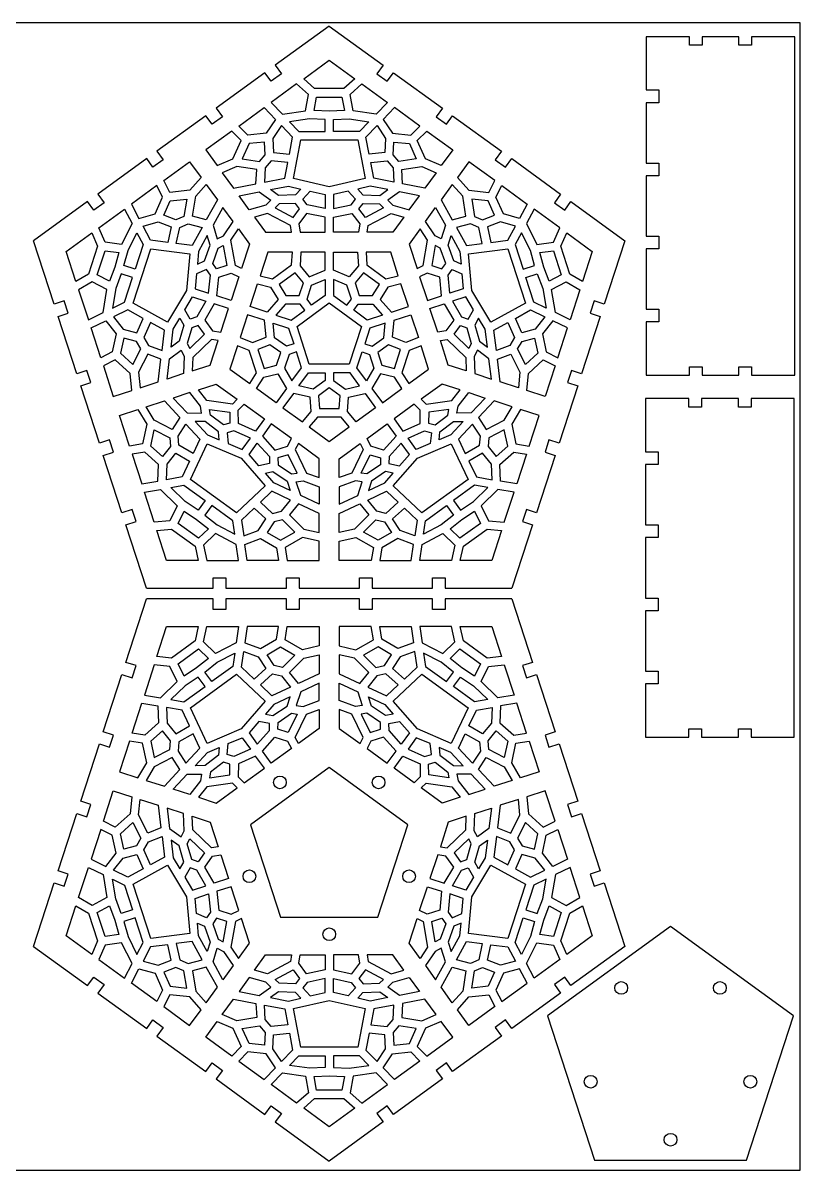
# Model space of a CAD drawing. Header units: millimetres. Extents: x 37 to 507, y 29 to 299.
# Drawn here: x 324.1 to 507, y 29.3 to 299.3 of the extents above; entities that cross this region are included whole.
import ezdxf

# ---------------------------------------------------------------- set-up
doc = ezdxf.new("R2010")
doc.units = ezdxf.units.MM

msp = doc.modelspace()

# ---------------------------------------------------------------- linework, layer by layer
for points in [[(507.02, 299.28), (37.02, 299.28), (37.02, 29.28), (507.02, 29.28)], [(505.81, 256.2), (505.81, 296.03), (495.63, 296.03), (495.63, 294.06), (492.64, 294.06), (492.64, 296.03), (483.97, 296.03), (483.97, 294.06), (480.98, 294.06), (480.98, 296.03), (470.81, 296.03), (470.81, 283.5), (473.81, 283.5), (473.81, 280.51), (470.81, 280.51), (470.81, 266.3), (473.81, 266.3), (473.81, 263.31), (470.81, 263.31), (470.81, 256.2), (470.81, 249.1), (473.81, 249.1), (473.81, 246.11), (470.81, 246.11), (470.81, 231.9), (473.81, 231.9), (473.81, 228.91), (470.81, 228.91), (470.81, 216.38), (480.98, 216.38), (480.98, 218.35), (483.97, 218.35), (483.97, 216.38), (492.64, 216.38), (492.64, 218.35), (495.63, 218.35), (495.63, 216.38), (505.81, 216.38)], [(392.78, 283.83), (390.21, 286.12), (396.23, 290.49), (402.24, 286.12), (399.67, 283.83)], [(385.2, 277.77), (390.63, 278.58), (391.32, 282.46), (388.55, 284.91), (382.52, 280.53)], [(407.25, 277.77), (401.82, 278.58), (401.13, 282.46), (403.9, 284.91), (409.93, 280.53)], [(392.68, 278.65), (393.24, 281.83), (399.21, 281.83), (399.78, 278.65), (396.23, 278.49)], [(381.37, 273.3), (377.07, 272.86), (374.92, 275.01), (380.89, 279.34), (383.56, 276.59)], [(411.08, 273.3), (415.39, 272.86), (417.53, 275.01), (411.57, 279.34), (408.89, 276.59)], [(395.23, 276.53), (391.55, 276.69), (386.91, 276), (389.1, 273.75), (395.23, 273.75)], [(397.23, 276.53), (400.91, 276.69), (405.54, 276), (403.35, 273.75), (397.23, 273.75)], [(375.5, 271.6), (373.28, 273.82), (367.17, 269.38), (369.86, 265.69), (373.56, 267.29)], [(387.6, 272.42), (384.99, 275.12), (382.96, 272.08), (383.13, 268.79), (386.84, 268.4)], [(404.85, 272.42), (407.47, 275.12), (409.49, 272.08), (409.32, 268.79), (405.62, 268.4)], [(416.95, 271.6), (419.17, 273.82), (425.28, 269.38), (422.6, 265.69), (418.9, 267.29)], [(377.37, 270.88), (375.76, 267.31), (379.81, 266.68), (381.16, 268.23), (381, 271.25)], [(389.51, 271.75), (402.95, 271.75), (404.68, 262.64), (396.23, 260.71), (387.78, 262.64)], [(415.08, 270.88), (416.69, 267.31), (412.64, 266.68), (411.29, 268.23), (411.45, 271.25)], [(358.69, 259.38), (357.26, 262.18), (363.37, 266.62), (366.05, 262.92), (363.39, 259.9)], [(379.16, 264.76), (374.44, 265.49), (371.06, 264.03), (373.7, 260.4), (378.98, 261.42)], [(381.18, 265.21), (381, 261.81), (385.76, 262.73), (386.46, 266.43), (382.59, 266.84)], [(411.27, 265.21), (411.45, 261.81), (406.69, 262.73), (405.99, 266.43), (409.86, 266.84)], [(413.3, 264.76), (418.01, 265.49), (421.39, 264.03), (418.76, 260.4), (413.47, 261.42)], [(433.77, 259.38), (435.19, 262.18), (429.08, 266.62), (426.4, 262.92), (429.07, 259.9)], [(355.25, 254.32), (357, 258.28), (355.62, 260.99), (349.66, 256.65), (351.45, 253.26)], [(364.06, 253.79), (364.82, 258.5), (367.26, 261.27), (369.89, 257.64), (367.29, 252.93)], [(382.46, 257.57), (381.29, 256.42), (377.4, 255.3), (374.99, 258.62), (379.71, 259.52)], [(389.53, 260.18), (388.3, 258.82), (384.32, 258.7), (382.42, 260.05), (386.6, 260.85)], [(391.05, 256.48), (390.05, 257.78), (391.77, 259.67), (395.23, 258.88), (395.23, 255.58)], [(401.4, 256.48), (402.4, 257.78), (400.68, 259.67), (397.23, 258.88), (397.23, 255.58)], [(402.92, 260.18), (404.16, 258.82), (408.14, 258.7), (410.03, 260.05), (405.86, 260.85)], [(410, 257.57), (411.16, 256.42), (415.05, 255.3), (417.46, 258.62), (412.75, 259.52)], [(428.39, 253.79), (427.63, 258.5), (425.19, 261.27), (422.56, 257.64), (425.16, 252.93)], [(437.2, 254.32), (435.45, 258.28), (436.83, 260.99), (442.8, 256.65), (441, 253.26)], [(358.79, 257.38), (362.69, 257.81), (362.03, 253.76), (360.14, 252.96), (357.32, 254.05)], [(387.72, 253.51), (389.23, 255.56), (388.27, 256.82), (384.43, 256.7), (383.48, 255.77)], [(404.73, 253.51), (403.22, 255.56), (404.18, 256.82), (408.02, 256.7), (408.97, 255.77)], [(433.66, 257.38), (429.77, 257.81), (430.42, 253.76), (432.31, 252.96), (435.14, 254.05)], [(349.82, 252.07), (347.37, 247.15), (343.47, 247.69), (341.99, 251.09), (348.02, 255.47)], [(369.88, 248.43), (371.33, 249.19), (373.6, 252.54), (371.19, 255.85), (368.87, 251.65)], [(387.33, 250), (387.1, 251.57), (381.7, 254.46), (378.65, 253.58), (381.26, 250)], [(389.07, 251.96), (389.35, 250), (395.23, 250), (395.23, 253.53), (390.91, 254.46)], [(403.39, 251.96), (403.1, 250), (397.23, 250), (397.23, 253.53), (401.55, 254.46)], [(405.12, 250), (405.35, 251.57), (410.76, 254.46), (413.8, 253.58), (411.2, 250)], [(422.57, 248.43), (421.12, 249.19), (418.85, 252.54), (421.26, 255.85), (423.58, 251.65)], [(442.63, 252.07), (445.08, 247.15), (448.98, 247.69), (450.46, 251.09), (444.43, 255.47)], [(354.16, 248.13), (352.41, 251.45), (355.93, 252.44), (359, 251.26), (358.23, 247.62)], [(363.01, 252), (366.3, 251.12), (363.95, 246.89), (360.22, 247.36), (361.03, 251.17)], [(429.45, 252), (426.16, 251.12), (428.5, 246.89), (432.24, 247.36), (431.43, 251.17)], [(438.29, 248.13), (440.04, 251.45), (436.52, 252.44), (433.45, 251.26), (434.23, 247.62)], [(339.58, 240.18), (336.62, 238.44), (334.32, 245.51), (340.34, 249.88), (341.71, 246.73)], [(347.9, 242.15), (348.89, 245.7), (350.97, 249.89), (352.44, 247.11), (350.55, 241.29)], [(365.21, 242.51), (366.89, 243.26), (368.23, 247.01), (367.53, 249.23), (365.48, 245.51)], [(375.58, 241.46), (374.15, 242.16), (373.08, 248.19), (374.85, 250.82), (377.45, 247.23)], [(416.88, 241.46), (418.3, 242.16), (419.38, 248.19), (417.6, 250.82), (415, 247.23)], [(427.24, 242.51), (425.57, 243.26), (424.22, 247.01), (424.92, 249.23), (426.97, 245.51)], [(444.55, 242.15), (443.57, 245.7), (441.48, 249.89), (440.01, 247.11), (441.9, 241.29)], [(450.74, 246.73), (452.12, 249.88), (458.14, 245.51), (455.84, 238.44), (452.87, 240.18)], [(350.07, 233.33), (354.22, 246.11), (363.42, 244.94), (362.64, 236.31), (358.2, 228.87)], [(372.12, 242.17), (369.69, 241.37), (368.8, 242.67), (370.1, 246.29), (371.27, 246.9)], [(420.34, 242.17), (422.76, 241.37), (423.65, 242.67), (422.36, 246.29), (421.18, 246.9)], [(438.23, 246.11), (442.39, 233.33), (434.26, 228.87), (429.81, 236.31), (429.03, 244.94)], [(344.48, 238.47), (341.63, 240), (343.47, 245.67), (346.68, 245.23), (345.73, 241.8)], [(387.37, 242.32), (387.57, 245.3), (381.77, 245.3), (379.97, 239.78), (382.87, 239.04)], [(389.36, 242.12), (391.54, 239.52), (395.23, 241.11), (395.23, 245.3), (389.57, 245.3)], [(403.09, 242.12), (400.91, 239.52), (397.23, 241.11), (397.23, 245.3), (402.88, 245.3)], [(409.58, 239.04), (412.48, 239.78), (410.69, 245.3), (404.89, 245.3), (405.08, 242.32)], [(445.77, 245.23), (448.98, 245.67), (450.82, 240), (447.97, 238.47), (446.73, 241.8)], [(368.26, 239.92), (367.33, 241.27), (365, 240.23), (364.69, 236.69), (367.83, 235.67)], [(373.18, 240.41), (374.95, 239.54), (373.14, 233.95), (369.78, 235.04), (370.22, 239.44)], [(386.04, 235.11), (389.17, 235.11), (390.13, 238.09), (388.17, 240.43), (384.42, 237.7)], [(402.32, 238.09), (403.29, 235.11), (406.42, 235.11), (408.03, 237.7), (404.28, 240.43)], [(419.28, 240.41), (417.5, 239.54), (419.32, 233.95), (422.68, 235.04), (422.23, 239.44)], [(424.19, 239.92), (425.12, 241.27), (427.45, 240.23), (427.77, 236.69), (424.62, 235.67)], [(343.01, 231.09), (343.92, 236.51), (340.44, 238.36), (337.25, 236.49), (339.55, 229.4)], [(347.28, 240.25), (345.99, 236.79), (345.22, 232.18), (348.04, 233.56), (349.93, 239.39)], [(382.44, 237.09), (384.24, 234.21), (381.59, 231.2), (377.61, 232.5), (379.35, 237.88)], [(392.06, 232.82), (391, 234.29), (392.07, 237.57), (395.23, 238.93), (395.23, 235.12)], [(400.39, 232.82), (401.45, 234.29), (400.39, 237.57), (397.23, 238.93), (397.23, 235.12)], [(410.01, 237.09), (408.21, 234.21), (410.87, 231.2), (414.85, 232.5), (413.1, 237.88)], [(445.17, 240.25), (446.46, 236.79), (447.24, 232.18), (444.41, 233.56), (442.52, 239.39)], [(449.45, 231.09), (448.54, 236.51), (452.01, 238.36), (455.2, 236.49), (452.9, 229.4)], [(365.06, 230.08), (363.52, 229.53), (362.25, 231.75), (364.07, 234.79), (367.21, 233.77)], [(368.75, 226.79), (370.7, 226.46), (372.52, 232.05), (369.16, 233.14), (366.94, 229.32)], [(390.45, 231.65), (389.38, 233.11), (385.94, 233.11), (383.66, 230.53), (387.28, 229.35)], [(396.23, 233.38), (403.82, 227.86), (400.92, 218.94), (391.53, 218.94), (388.64, 227.86)], [(402.01, 231.65), (403.07, 233.11), (406.52, 233.11), (408.79, 230.53), (405.17, 229.35)], [(423.7, 226.79), (421.75, 226.46), (419.93, 232.05), (423.3, 233.14), (425.52, 229.32)], [(427.39, 230.08), (428.93, 229.53), (430.2, 231.75), (428.38, 234.79), (425.24, 233.77)], [(348.83, 231.72), (345.46, 230.07), (347.73, 227.2), (350.91, 226.35), (352.42, 229.75)], [(361.07, 229.78), (361.99, 228.18), (360.87, 224.36), (359, 222.97), (359.53, 227.19)], [(378.2, 224.04), (381.35, 225.31), (380.97, 229.3), (376.99, 230.59), (375.24, 225.21)], [(414.25, 224.04), (411.11, 225.31), (411.48, 229.3), (415.46, 230.59), (417.21, 225.21)], [(431.38, 229.78), (430.47, 228.18), (431.58, 224.36), (433.45, 222.97), (432.93, 227.19)], [(443.62, 231.72), (446.99, 230.07), (444.72, 227.2), (441.54, 226.35), (440.03, 229.75)], [(346.07, 226.07), (345.16, 221.84), (342.45, 220.47), (340.18, 227.48), (343.62, 229.17)], [(353.71, 223.39), (356.89, 222.17), (357.48, 226.98), (354.18, 228.79), (352.6, 225.23)], [(366.86, 226), (365.37, 228.07), (363.88, 227.54), (362.81, 223.85), (363.4, 222.66)], [(387.87, 223.73), (386.16, 223.17), (383.37, 225.2), (383.04, 228.63), (386.67, 227.45)], [(404.58, 223.73), (406.3, 223.17), (409.09, 225.2), (409.41, 228.63), (405.79, 227.45)], [(425.59, 226), (427.08, 228.07), (428.57, 227.54), (429.65, 223.85), (429.06, 222.66)], [(438.74, 223.39), (435.57, 222.17), (434.97, 226.98), (438.27, 228.79), (439.85, 225.23)], [(446.38, 226.07), (447.29, 221.84), (450, 220.47), (452.28, 227.48), (448.83, 229.17)], [(347.14, 221.52), (350.04, 218.88), (351.89, 222.54), (350.83, 224.3), (347.91, 225.09)], [(370.08, 224.54), (368.51, 224.81), (364.09, 220.56), (363.99, 217.39), (368.2, 218.76)], [(422.37, 224.54), (423.94, 224.81), (428.36, 220.56), (428.47, 217.39), (424.25, 218.76)], [(445.32, 221.52), (442.42, 218.88), (440.56, 222.54), (441.63, 224.3), (444.55, 225.09)], [(361.37, 222.24), (362.1, 220.78), (361.96, 216.73), (358.07, 215.47), (358.66, 220.23)], [(377.4, 222.2), (374.62, 223.31), (372.83, 217.79), (377.52, 214.38), (379.12, 216.91)], [(383.84, 218.71), (384.8, 221.68), (382.27, 223.52), (379.44, 222.38), (380.88, 217.97)], [(388.49, 221.83), (386.77, 221.27), (385.71, 217.99), (387.46, 215.03), (389.7, 218.11)], [(403.96, 221.83), (405.68, 221.27), (406.75, 217.99), (404.99, 215.03), (402.75, 218.11)], [(410.18, 223.52), (407.65, 221.68), (408.62, 218.71), (411.58, 217.97), (413.01, 222.38)], [(413.34, 216.91), (414.93, 214.38), (419.62, 217.79), (417.83, 223.31), (415.06, 222.2)], [(431.08, 222.24), (430.35, 220.78), (430.49, 216.73), (434.38, 215.47), (433.79, 220.23)], [(345.88, 219.96), (343.08, 218.54), (345.41, 211.36), (349.76, 212.77), (349.38, 216.78)], [(353.52, 221.32), (351.36, 217.07), (351.71, 213.4), (355.97, 214.78), (356.63, 220.13)], [(438.94, 221.32), (441.09, 217.07), (440.75, 213.4), (436.48, 214.78), (435.82, 220.13)], [(446.58, 219.96), (449.37, 218.54), (447.04, 211.36), (442.7, 212.77), (443.08, 216.78)], [(380.84, 215.9), (384.14, 216.72), (386.18, 213.27), (383.72, 209.88), (379.14, 213.2)], [(395.23, 216.94), (395.23, 215.13), (392.44, 213.1), (389.08, 213.85), (391.32, 216.94)], [(397.23, 216.94), (397.23, 215.13), (400.02, 213.1), (403.38, 213.85), (401.14, 216.94)], [(411.61, 215.9), (408.32, 216.72), (406.27, 213.27), (408.73, 209.88), (413.31, 213.2)], [(374.57, 210.72), (373.46, 209.58), (367.39, 210.42), (365.44, 212.92), (369.65, 214.29)], [(398.76, 211.54), (396.23, 213.38), (393.69, 211.54), (393.91, 208.5), (398.55, 208.5)], [(417.88, 210.72), (419, 209.58), (425.07, 210.42), (427.01, 212.92), (422.8, 214.29)], [(366.18, 207.46), (365.9, 209.07), (363.42, 212.26), (359.52, 211), (362.8, 207.49)], [(391.95, 207.83), (391.71, 211.21), (387.8, 212.09), (385.34, 208.7), (389.91, 205.38)], [(400.5, 207.83), (400.74, 211.21), (404.66, 212.09), (407.12, 208.7), (402.54, 205.38)], [(426.28, 207.46), (426.55, 209.07), (429.04, 212.26), (432.93, 211), (429.65, 207.49)], [(505.66, 171.03), (505.66, 210.86), (495.49, 210.86), (495.49, 208.88), (492.5, 208.88), (492.5, 210.86), (483.82, 210.86), (483.82, 208.88), (480.83, 208.88), (480.83, 210.86), (470.66, 210.86), (470.66, 198.32), (473.66, 198.32), (473.66, 195.33), (470.66, 195.33), (470.66, 181.12), (473.66, 181.12), (473.66, 178.13), (470.66, 178.13), (470.66, 171.03), (470.66, 163.92), (473.66, 163.92), (473.66, 160.93), (470.66, 160.93), (470.66, 146.72), (473.66, 146.72), (473.66, 143.73), (470.66, 143.73), (470.66, 131.2), (480.83, 131.2), (480.83, 133.17), (483.82, 133.17), (483.82, 131.2), (492.5, 131.2), (492.5, 133.17), (495.49, 133.17), (495.49, 131.2), (505.66, 131.2)], [(352.3, 200.19), (349.2, 199.7), (346.87, 206.89), (351.21, 208.3), (353.26, 204.83)], [(359.28, 203.58), (355.03, 205.76), (353.16, 208.93), (357.42, 210.31), (361.1, 206.38)], [(372.82, 207.65), (372.84, 205.1), (371.32, 204.65), (368.28, 207), (368.06, 208.31)], [(374.82, 208.11), (376.2, 209.53), (380.96, 206.08), (378.88, 203.22), (374.84, 205)], [(417.63, 208.11), (416.25, 209.53), (411.5, 206.08), (413.57, 203.22), (417.62, 205)], [(419.63, 207.65), (419.62, 205.1), (421.13, 204.65), (424.17, 207), (424.39, 208.31)], [(433.17, 203.58), (437.42, 205.76), (439.29, 208.93), (435.03, 210.31), (431.35, 206.38)], [(440.15, 200.19), (443.25, 199.7), (445.59, 206.89), (441.24, 208.3), (439.19, 204.83)], [(370.36, 201.18), (370.16, 203.01), (367.01, 205.45), (364.69, 205.47), (367.59, 202.37)], [(393.44, 206.5), (391.53, 204.2), (396.23, 200.79), (400.92, 204.2), (399.01, 206.5)], [(422.09, 201.18), (422.29, 203.01), (425.44, 205.45), (427.76, 205.47), (424.86, 202.37)], [(354.23, 199.68), (355.03, 203.51), (358.68, 201.64), (358.86, 199.59), (356.95, 197.24)], [(360.65, 202.02), (362.51, 204.88), (365.81, 201.34), (364.21, 197.94), (360.84, 199.88)], [(373.77, 203.29), (372.2, 202.82), (372.47, 200.28), (375.73, 198.89), (377.68, 201.56)], [(386.41, 199.7), (387.33, 201.45), (382.57, 204.9), (380.5, 202.04), (383.44, 198.75)], [(406.05, 199.7), (405.13, 201.45), (409.88, 204.9), (411.96, 202.04), (409.01, 198.75)], [(418.68, 203.29), (420.26, 202.82), (419.98, 200.28), (416.72, 198.89), (414.78, 201.56)], [(431.8, 202.02), (429.95, 204.88), (426.64, 201.34), (428.25, 197.94), (431.61, 199.88)], [(438.22, 199.68), (437.42, 203.51), (433.77, 201.64), (433.6, 199.59), (435.5, 197.24)], [(374.42, 183.94), (363.54, 191.84), (367.5, 200.23), (375.47, 196.83), (381.17, 190.3)], [(382.14, 197.21), (382.18, 195.57), (379.68, 195.04), (377.35, 197.71), (379.29, 200.39)], [(388.96, 200.26), (388.22, 198.85), (390.9, 193.34), (393.88, 192.26), (393.88, 196.69)], [(403.49, 200.26), (404.23, 198.85), (401.55, 193.34), (398.58, 192.26), (398.58, 196.69)], [(410.31, 197.21), (410.27, 195.57), (412.77, 195.04), (415.1, 197.71), (413.16, 200.39)], [(428.91, 191.84), (418.03, 183.94), (411.28, 190.3), (416.98, 196.83), (424.95, 200.23)], [(356.05, 195.37), (352.83, 198.25), (349.83, 197.78), (352.11, 190.76), (355.89, 191.42)], [(361.6, 192.42), (357.9, 191.77), (358.06, 195.43), (360.13, 197.98), (363.35, 196.12)], [(386.58, 197.65), (384.15, 196.88), (384.19, 195.3), (387.37, 193.13), (388.68, 193.33)], [(405.87, 197.65), (408.3, 196.88), (408.26, 195.3), (405.09, 193.13), (403.77, 193.33)], [(430.85, 192.42), (434.55, 191.77), (434.4, 195.43), (432.33, 197.98), (429.1, 196.12)], [(436.4, 195.37), (439.63, 198.25), (442.63, 197.78), (440.35, 190.76), (436.56, 191.42)], [(381.19, 193.31), (382.99, 193.69), (386.29, 191.45), (387.03, 189.24), (383.17, 191.05)], [(411.26, 193.31), (409.46, 193.69), (406.17, 191.45), (405.43, 189.24), (409.28, 191.05)], [(356.52, 189.5), (360.44, 185.65), (358.72, 182.11), (355.03, 181.75), (352.73, 188.84)], [(365.36, 184.61), (362.29, 186.65), (358.95, 189.92), (362.04, 190.46), (367, 186.86)], [(384.99, 184.34), (387.14, 186.98), (382.75, 189.04), (380.01, 186.46), (382.9, 183.85)], [(388.45, 191.27), (390.07, 191.51), (393.88, 190.13), (393.88, 186.04), (389.53, 188.07)], [(404, 191.27), (402.38, 191.51), (398.58, 190.13), (398.58, 186.04), (402.92, 188.07)], [(407.46, 184.34), (405.32, 186.98), (409.7, 189.04), (412.45, 186.46), (409.56, 183.85)], [(427.09, 184.61), (430.17, 186.65), (433.51, 189.92), (430.41, 190.46), (425.46, 186.86)], [(435.93, 189.5), (432.01, 185.65), (433.73, 182.11), (437.42, 181.75), (439.72, 188.84)], [(367.8, 180.23), (365.47, 177.98), (360.64, 181.49), (362.05, 184.4), (365.02, 182.44)], [(366.98, 183.43), (369.86, 181.14), (374.01, 178.98), (373.57, 182.09), (368.61, 185.69)], [(375.56, 182.28), (376.09, 178.56), (379.52, 179.83), (381.31, 182.59), (378.54, 185.08)], [(386.9, 183.52), (390.28, 180.15), (393.88, 179.35), (393.88, 183.83), (389, 186.11)], [(405.55, 183.52), (402.17, 180.15), (398.58, 179.35), (398.58, 183.83), (403.45, 186.11)], [(416.89, 182.28), (416.36, 178.56), (412.93, 179.83), (411.14, 182.59), (413.91, 185.08)], [(425.48, 183.43), (422.59, 181.14), (418.44, 178.98), (418.88, 182.09), (423.84, 185.69)], [(430.4, 184.4), (431.81, 181.49), (426.99, 177.98), (424.65, 180.23), (427.44, 182.44)], [(384.74, 177.51), (388.15, 179.45), (385.24, 182.34), (383.24, 181.88), (381.59, 179.34)], [(407.71, 177.51), (404.31, 179.45), (407.21, 182.34), (409.22, 181.88), (410.86, 179.34)], [(364.66, 176.09), (365.4, 172.73), (357.96, 172.73), (355.67, 179.81), (359.09, 180.14)], [(374.36, 176.54), (369.49, 179.08), (366.65, 176.35), (367.45, 172.73), (374.9, 172.73)], [(418.09, 176.54), (422.96, 179.08), (425.8, 176.35), (425, 172.73), (417.55, 172.73)], [(433.36, 180.14), (436.79, 179.81), (434.49, 172.73), (427.05, 172.73), (427.79, 176.09)], [(380.08, 177.91), (383.83, 175.73), (384.3, 172.73), (376.92, 172.73), (376.38, 176.53)], [(385.83, 175.83), (386.32, 172.73), (393.88, 172.73), (393.88, 177.3), (389.94, 178.18)], [(406.62, 175.83), (406.13, 172.73), (398.58, 172.73), (398.58, 177.3), (402.51, 178.18)], [(412.37, 177.91), (408.63, 175.73), (408.16, 172.73), (415.53, 172.73), (416.07, 176.53)], [(359.09, 149.79), (355.67, 150.12), (357.96, 157.2), (365.4, 157.2), (364.66, 153.84)], [(374.36, 153.39), (369.49, 150.85), (366.65, 153.58), (367.45, 157.2), (374.9, 157.2)], [(380.08, 152.02), (383.83, 154.2), (384.3, 157.2), (376.92, 157.2), (376.38, 153.4)], [(385.83, 154.1), (386.32, 157.2), (393.88, 157.2), (393.88, 152.63), (389.94, 151.75)], [(406.62, 154.1), (406.13, 157.2), (398.58, 157.2), (398.58, 152.63), (402.51, 151.75)], [(412.37, 152.02), (408.63, 154.2), (408.16, 157.2), (415.53, 157.2), (416.07, 153.4)], [(418.09, 153.39), (422.96, 150.85), (425.8, 153.58), (425, 157.2), (417.55, 157.2)], [(427.79, 153.84), (427.05, 157.2), (434.49, 157.2), (436.79, 150.12), (433.36, 149.79)], [(362.05, 145.53), (360.64, 148.44), (365.47, 151.95), (367.8, 149.7), (365.02, 147.49)], [(375.56, 147.65), (376.09, 151.37), (379.52, 150.1), (381.31, 147.34), (378.54, 144.85)], [(384.74, 152.42), (388.15, 150.48), (385.24, 147.58), (383.24, 148.05), (381.59, 150.58)], [(407.71, 152.42), (404.31, 150.48), (407.21, 147.58), (409.22, 148.05), (410.86, 150.58)], [(416.89, 147.65), (416.36, 151.37), (412.93, 150.1), (411.14, 147.34), (413.91, 144.85)], [(424.65, 149.7), (426.99, 151.95), (431.81, 148.44), (430.4, 145.53), (427.44, 147.49)], [(366.98, 146.49), (369.86, 148.79), (374.01, 150.95), (373.57, 147.84), (368.61, 144.24)], [(386.9, 146.41), (390.28, 149.78), (393.88, 150.58), (393.88, 146.1), (389, 143.82)], [(405.55, 146.41), (402.17, 149.78), (398.58, 150.58), (398.58, 146.1), (403.45, 143.82)], [(425.48, 146.49), (422.59, 148.79), (418.44, 150.95), (418.88, 147.84), (423.84, 144.24)], [(356.52, 140.43), (360.44, 144.27), (358.72, 147.82), (355.03, 148.17), (352.73, 141.09)], [(363.54, 138.08), (374.42, 145.98), (381.17, 139.63), (375.47, 133.1), (367.5, 129.7)], [(384.99, 145.59), (387.14, 142.94), (382.75, 140.89), (380.01, 143.47), (382.9, 146.07)], [(407.46, 145.59), (405.32, 142.94), (409.7, 140.89), (412.45, 143.47), (409.56, 146.07)], [(418.03, 145.98), (428.91, 138.08), (424.95, 129.7), (416.98, 133.1), (411.28, 139.63)], [(435.93, 140.43), (432.01, 144.27), (433.73, 147.82), (437.42, 148.17), (439.72, 141.09)], [(365.36, 145.32), (362.29, 143.28), (358.95, 140), (362.04, 139.46), (367, 143.06)], [(388.45, 138.66), (390.07, 138.42), (393.88, 139.8), (393.88, 143.89), (389.53, 141.86)], [(404, 138.66), (402.38, 138.42), (398.58, 139.8), (398.58, 143.89), (402.92, 141.86)], [(427.09, 145.32), (430.17, 143.28), (433.51, 140), (430.41, 139.46), (425.46, 143.06)], [(381.19, 136.61), (382.99, 136.24), (386.29, 138.48), (387.03, 140.68), (383.17, 138.88)], [(411.26, 136.61), (409.46, 136.24), (406.17, 138.48), (405.43, 140.68), (409.28, 138.88)], [(356.05, 134.56), (352.83, 131.67), (349.83, 132.15), (352.11, 139.16), (355.89, 138.51)], [(361.6, 137.51), (357.9, 138.15), (358.06, 134.5), (360.13, 131.95), (363.35, 133.81)], [(430.85, 137.51), (434.55, 138.15), (434.4, 134.5), (432.33, 131.95), (429.1, 133.81)], [(436.4, 134.56), (439.63, 131.67), (442.63, 132.15), (440.35, 139.16), (436.56, 138.51)], [(386.58, 132.27), (384.15, 133.05), (384.19, 134.63), (387.37, 136.8), (388.68, 136.6)], [(388.96, 129.67), (388.22, 131.08), (390.9, 136.59), (393.88, 137.67), (393.88, 133.24)], [(403.49, 129.67), (404.23, 131.08), (401.55, 136.59), (398.58, 137.67), (398.58, 133.24)], [(405.87, 132.27), (408.3, 133.05), (408.26, 134.63), (405.09, 136.8), (403.77, 136.6)], [(354.23, 130.25), (355.03, 126.42), (358.68, 128.29), (358.86, 130.34), (356.95, 132.68)], [(382.14, 132.72), (382.18, 134.36), (379.68, 134.89), (377.35, 132.21), (379.29, 129.54)], [(410.31, 132.72), (410.27, 134.36), (412.77, 134.89), (415.1, 132.21), (413.16, 129.54)], [(438.22, 130.25), (437.42, 126.42), (433.77, 128.29), (433.6, 130.34), (435.5, 132.68)], [(352.3, 129.73), (349.2, 130.23), (346.87, 123.04), (351.21, 121.63), (353.26, 125.1)], [(360.65, 127.9), (362.51, 125.05), (365.81, 128.59), (364.21, 131.99), (360.84, 130.05)], [(373.77, 126.64), (372.2, 127.11), (372.47, 129.65), (375.73, 131.04), (377.68, 128.36)], [(386.41, 130.23), (387.33, 128.48), (382.57, 125.03), (380.5, 127.89), (383.44, 131.18)], [(406.05, 130.23), (405.13, 128.48), (409.88, 125.03), (411.96, 127.89), (409.01, 131.18)], [(418.68, 126.64), (420.26, 127.11), (419.98, 129.65), (416.72, 131.04), (414.78, 128.36)], [(431.8, 127.9), (429.95, 125.05), (426.64, 128.59), (428.25, 131.99), (431.61, 130.05)], [(440.15, 129.73), (443.25, 130.23), (445.59, 123.04), (441.24, 121.63), (439.19, 125.1)], [(370.36, 128.74), (370.16, 126.91), (367.01, 124.48), (364.69, 124.45), (367.59, 127.56)], [(422.09, 128.74), (422.29, 126.91), (425.44, 124.48), (427.76, 124.45), (424.86, 127.56)], [(359.28, 126.35), (355.03, 124.17), (353.16, 121), (357.42, 119.61), (361.1, 123.54)], [(372.82, 122.28), (372.84, 124.83), (371.32, 125.28), (368.28, 122.93), (368.06, 121.62)], [(374.82, 121.81), (376.2, 120.4), (380.96, 123.85), (378.88, 126.71), (374.84, 124.93)], [(417.63, 121.81), (416.25, 120.4), (411.5, 123.85), (413.57, 126.71), (417.62, 124.93)], [(419.63, 122.28), (419.62, 124.83), (421.13, 125.28), (424.17, 122.93), (424.39, 121.62)], [(433.17, 126.35), (437.42, 124.17), (439.29, 121), (435.03, 119.61), (431.35, 123.54)], [(366.18, 122.47), (365.9, 120.86), (363.42, 117.67), (359.52, 118.93), (362.8, 122.44)], [(407.67, 88.78), (414.75, 110.55), (396.23, 124.01), (377.71, 110.55), (384.78, 88.78)], [(426.28, 122.47), (426.55, 120.86), (429.04, 117.67), (432.93, 118.93), (429.65, 122.44)], [(374.57, 119.21), (373.46, 120.35), (367.39, 119.51), (365.44, 117.01), (369.65, 115.64)], [(417.88, 119.21), (419, 120.35), (425.07, 119.51), (427.01, 117.01), (422.8, 115.64)], [(345.88, 109.97), (343.08, 111.39), (345.41, 118.57), (349.76, 117.16), (349.38, 113.15)], [(353.52, 108.6), (351.36, 112.86), (351.71, 116.53), (355.97, 115.14), (356.63, 109.8)], [(438.94, 108.6), (441.09, 112.86), (440.75, 116.53), (436.48, 115.14), (435.82, 109.8)], [(446.58, 109.97), (449.37, 111.39), (447.04, 118.57), (442.7, 117.16), (443.08, 113.15)], [(361.37, 107.69), (362.1, 109.15), (361.96, 113.2), (358.07, 114.46), (358.66, 109.7)], [(431.08, 107.69), (430.35, 109.15), (430.49, 113.2), (434.38, 114.46), (433.79, 109.7)], [(347.14, 108.41), (350.04, 111.05), (351.89, 107.39), (350.83, 105.63), (347.91, 104.84)], [(370.08, 105.39), (368.51, 105.12), (364.09, 109.37), (363.99, 112.54), (368.2, 111.17)], [(422.37, 105.39), (423.94, 105.12), (428.36, 109.37), (428.47, 112.54), (424.25, 111.17)], [(445.32, 108.41), (442.42, 111.05), (440.56, 107.39), (441.63, 105.63), (444.55, 104.84)], [(346.07, 103.86), (345.16, 108.09), (342.45, 109.46), (340.18, 102.45), (343.62, 100.76)], [(446.38, 103.86), (447.29, 108.09), (450, 109.46), (452.28, 102.45), (448.83, 100.76)], [(353.71, 106.54), (356.89, 107.76), (357.48, 102.95), (354.18, 101.14), (352.6, 104.69)], [(361.07, 100.15), (361.99, 101.75), (360.87, 105.57), (359, 106.95), (359.53, 102.73)], [(366.86, 103.93), (365.37, 101.86), (363.88, 102.39), (362.81, 106.08), (363.4, 107.27)], [(425.59, 103.93), (427.08, 101.86), (428.57, 102.39), (429.65, 106.08), (429.06, 107.27)], [(431.38, 100.15), (430.47, 101.75), (431.58, 105.57), (433.45, 106.95), (432.93, 102.73)], [(438.74, 106.54), (435.57, 107.76), (434.97, 102.95), (438.27, 101.14), (439.85, 104.69)], [(348.83, 98.21), (345.46, 99.86), (347.73, 102.72), (350.91, 103.58), (352.42, 100.18)], [(368.75, 103.13), (370.7, 103.47), (372.52, 97.88), (369.16, 96.79), (366.94, 100.61)], [(423.7, 103.13), (421.75, 103.47), (419.93, 97.88), (423.3, 96.79), (425.52, 100.61)], [(443.62, 98.21), (446.99, 99.86), (444.72, 102.72), (441.54, 103.58), (440.03, 100.18)], [(343.01, 98.84), (343.92, 93.42), (340.44, 91.57), (337.25, 93.44), (339.55, 100.53)], [(354.22, 83.82), (350.07, 96.6), (358.2, 101.06), (362.64, 93.62), (363.42, 84.99)], [(365.06, 99.85), (363.52, 100.4), (362.25, 98.18), (364.07, 95.14), (367.21, 96.16)], [(427.39, 99.85), (428.93, 100.4), (430.2, 98.18), (428.38, 95.14), (425.24, 96.16)], [(442.39, 96.6), (438.23, 83.82), (429.03, 84.99), (429.81, 93.62), (434.26, 101.06)], [(449.45, 98.84), (448.54, 93.42), (452.01, 91.57), (455.2, 93.44), (452.9, 100.53)], [(347.28, 89.68), (345.99, 93.13), (345.22, 97.75), (348.04, 96.37), (349.93, 90.54)], [(445.17, 89.68), (446.46, 93.13), (447.24, 97.75), (444.41, 96.37), (442.52, 90.54)], [(373.18, 89.52), (374.95, 90.39), (373.14, 95.98), (369.78, 94.89), (370.22, 90.49)], [(419.28, 89.52), (417.5, 90.39), (419.32, 95.98), (422.68, 94.89), (422.23, 90.49)], [(368.26, 90.01), (367.33, 88.66), (365, 89.7), (364.69, 93.23), (367.83, 94.26)], [(424.19, 90.01), (425.12, 88.66), (427.45, 89.7), (427.77, 93.23), (424.62, 94.26)], [(341.71, 83.2), (340.34, 80.05), (334.32, 84.42), (336.62, 91.49), (339.58, 89.75)], [(346.68, 84.7), (343.47, 84.26), (341.63, 89.93), (344.48, 91.45), (345.73, 88.13)], [(447.97, 91.45), (450.82, 89.93), (448.98, 84.26), (445.77, 84.7), (446.73, 88.13)], [(452.87, 89.75), (455.84, 91.49), (458.14, 84.42), (452.12, 80.05), (450.74, 83.2)], [(347.9, 87.78), (348.89, 84.23), (350.97, 80.04), (352.44, 82.82), (350.55, 88.64)], [(365.21, 87.42), (366.89, 86.66), (368.23, 82.91), (367.53, 80.7), (365.48, 84.42)], [(372.12, 87.76), (369.69, 88.56), (368.8, 87.26), (370.1, 83.64), (371.27, 83.03)], [(375.58, 88.47), (374.15, 87.77), (373.08, 81.73), (374.85, 79.11), (377.45, 82.69)], [(416.88, 88.47), (418.3, 87.77), (419.38, 81.73), (417.6, 79.11), (415, 82.69)], [(420.34, 87.76), (422.76, 88.56), (423.65, 87.26), (422.36, 83.64), (421.18, 83.03)], [(427.24, 87.42), (425.57, 86.66), (424.22, 82.91), (424.92, 80.7), (426.97, 84.42)], [(444.55, 87.78), (443.57, 84.23), (441.48, 80.04), (440.01, 82.82), (441.9, 88.64)], [(494.42, 31.57), (505.46, 65.57), (476.54, 86.59), (447.62, 65.57), (458.67, 31.57)], [(349.82, 77.86), (347.37, 82.78), (343.47, 82.24), (341.99, 78.84), (348.02, 74.46)], [(354.16, 81.8), (352.41, 78.48), (355.93, 77.49), (359, 78.67), (358.23, 82.31)], [(363.01, 77.92), (366.3, 78.8), (363.95, 83.04), (360.22, 82.57), (361.03, 78.76)], [(369.88, 81.5), (371.33, 80.74), (373.6, 77.39), (371.19, 74.07), (368.87, 78.28)], [(422.57, 81.5), (421.12, 80.74), (418.85, 77.39), (421.26, 74.07), (423.58, 78.28)], [(429.45, 77.92), (426.16, 78.8), (428.5, 83.04), (432.24, 82.57), (431.43, 78.76)], [(438.29, 81.8), (440.04, 78.48), (436.52, 77.49), (433.45, 78.67), (434.23, 82.31)], [(442.63, 77.86), (445.08, 82.78), (448.98, 82.24), (450.46, 78.84), (444.43, 74.46)], [(387.33, 79.93), (387.1, 78.36), (381.7, 75.47), (378.65, 76.35), (381.26, 79.93)], [(389.07, 77.97), (389.35, 79.93), (395.23, 79.93), (395.23, 76.4), (390.91, 75.46)], [(403.39, 77.97), (403.1, 79.93), (397.23, 79.93), (397.23, 76.4), (401.55, 75.46)], [(405.12, 79.93), (405.35, 78.36), (410.76, 75.47), (413.8, 76.35), (411.2, 79.93)], [(355.25, 75.6), (357, 71.64), (355.62, 68.94), (349.66, 73.27), (351.45, 76.67)], [(358.79, 72.54), (362.69, 72.12), (362.03, 76.16), (360.14, 76.97), (357.32, 75.88)], [(364.06, 76.14), (364.82, 71.42), (367.26, 68.66), (369.89, 72.29), (367.29, 77)], [(387.72, 76.42), (389.23, 74.36), (388.27, 73.11), (384.43, 73.23), (383.48, 74.16)], [(404.73, 76.42), (403.22, 74.36), (404.18, 73.11), (408.02, 73.23), (408.97, 74.16)], [(428.39, 76.14), (427.63, 71.42), (425.19, 68.66), (422.56, 72.29), (425.16, 77)], [(433.66, 72.54), (429.77, 72.12), (430.42, 76.16), (432.31, 76.97), (435.14, 75.88)], [(437.2, 75.6), (435.45, 71.64), (436.83, 68.94), (442.8, 73.27), (441, 76.67)], [(382.46, 72.36), (381.29, 73.51), (377.4, 74.62), (374.99, 71.31), (379.71, 70.4)], [(391.05, 73.45), (390.05, 72.15), (391.77, 70.26), (395.23, 71.05), (395.23, 74.35)], [(401.4, 73.45), (402.4, 72.15), (400.68, 70.26), (397.23, 71.05), (397.23, 74.35)], [(410, 72.36), (411.16, 73.51), (415.05, 74.62), (417.46, 71.31), (412.75, 70.4)], [(358.69, 70.54), (357.26, 67.75), (363.37, 63.31), (366.05, 67), (363.39, 70.03)], [(389.53, 69.74), (388.3, 71.11), (384.32, 71.23), (382.42, 69.88), (386.6, 69.07)], [(402.92, 69.74), (404.16, 71.11), (408.14, 71.23), (410.03, 69.88), (405.86, 69.07)], [(433.77, 70.54), (435.19, 67.75), (429.08, 63.31), (426.4, 67), (429.07, 70.03)], [(379.16, 65.17), (374.44, 64.44), (371.06, 65.9), (373.7, 69.53), (378.98, 68.51)], [(381.18, 64.72), (381, 68.12), (385.76, 67.2), (386.46, 63.5), (382.59, 63.09)], [(402.95, 58.18), (389.51, 58.18), (387.78, 67.29), (396.23, 69.22), (404.68, 67.29)], [(411.27, 64.72), (411.45, 68.12), (406.69, 67.2), (405.99, 63.5), (409.86, 63.09)], [(413.3, 65.17), (418.01, 64.44), (421.39, 65.9), (418.76, 69.53), (413.47, 68.51)], [(375.5, 58.33), (373.28, 56.11), (367.17, 60.55), (369.86, 64.24), (373.56, 62.64)], [(377.37, 59.05), (375.76, 62.62), (379.81, 63.25), (381.16, 61.69), (381, 58.68)], [(415.08, 59.05), (416.69, 62.62), (412.64, 63.25), (411.29, 61.69), (411.45, 58.68)], [(416.95, 58.33), (419.17, 56.11), (425.28, 60.55), (422.6, 64.24), (418.9, 62.64)], [(387.6, 57.5), (384.99, 54.81), (382.96, 57.85), (383.13, 61.14), (386.84, 61.53)], [(404.85, 57.5), (407.47, 54.81), (409.49, 57.85), (409.32, 61.14), (405.62, 61.53)], [(381.37, 56.63), (377.07, 57.07), (374.92, 54.92), (380.89, 50.58), (383.56, 53.34)], [(411.08, 56.63), (415.39, 57.07), (417.53, 54.92), (411.57, 50.58), (408.89, 53.34)], [(395.23, 53.39), (391.55, 53.24), (386.91, 53.92), (389.1, 56.18), (395.23, 56.18)], [(397.23, 53.39), (400.91, 53.24), (405.54, 53.92), (403.35, 56.18), (397.23, 56.18)], [(385.2, 52.16), (390.63, 51.35), (391.32, 47.47), (388.55, 45.01), (382.52, 49.4)], [(399.78, 51.28), (399.21, 48.1), (393.24, 48.1), (392.68, 51.28), (396.23, 51.44)], [(407.25, 52.16), (401.82, 51.35), (401.13, 47.47), (403.9, 45.01), (409.93, 49.4)], [(399.67, 46.1), (402.24, 43.81), (396.23, 39.44), (390.21, 43.81), (392.78, 46.1)]]:
    msp.add_lwpolyline(points, close=True)
for points in [[(396.23, 298.55), (383.52, 289.32), (384.99, 287.3), (382.57, 285.54), (381.1, 287.56), (369.61, 279.21), (371.08, 277.19), (368.66, 275.43), (367.19, 277.45), (355.69, 269.1), (357.16, 267.08), (354.74, 265.32), (353.27, 267.34), (341.78, 258.99), (343.25, 256.97), (340.83, 255.21), (339.36, 257.23), (326.65, 248)], [(396.23, 298.55), (408.93, 289.32), (407.46, 287.3), (409.88, 285.54), (411.35, 287.56), (422.85, 279.21), (421.38, 277.19), (423.8, 275.43), (425.27, 277.45), (436.76, 269.1), (435.29, 267.08), (437.71, 265.32), (439.18, 267.34), (450.68, 258.99), (449.21, 256.97), (451.63, 255.21), (453.1, 257.23), (465.8, 248)], [(353.23, 166.21), (348.37, 181.15), (350.75, 181.92), (349.83, 184.76), (347.45, 183.99), (343.06, 197.5), (345.44, 198.28), (344.51, 201.12), (342.13, 200.35), (337.74, 213.86), (340.12, 214.63), (339.2, 217.48), (336.82, 216.71), (332.43, 230.22), (334.81, 230.99), (333.88, 233.84), (331.5, 233.06), (326.65, 248)], [(465.8, 248), (460.95, 233.06), (458.57, 233.84), (457.65, 230.99), (460.02, 230.22), (455.63, 216.71), (453.26, 217.48), (452.33, 214.63), (454.71, 213.86), (450.32, 200.35), (447.94, 201.12), (447.02, 198.28), (449.39, 197.5), (445, 183.99), (442.63, 184.76), (441.7, 181.92), (444.08, 181.15), (439.23, 166.21)], [(353.23, 166.21), (368.93, 166.21), (368.93, 168.71), (371.92, 168.71), (371.92, 166.21), (386.13, 166.21), (386.13, 168.71), (389.12, 168.71), (389.12, 166.21), (403.33, 166.21), (403.33, 168.71), (406.32, 168.71), (406.32, 166.21), (420.53, 166.21), (420.53, 168.71), (423.52, 168.71), (423.52, 166.21), (439.23, 166.21)], [(326.65, 81.93), (331.5, 96.86), (333.88, 96.09), (334.81, 98.93), (332.43, 99.71), (336.82, 113.22), (339.2, 112.45), (340.12, 115.29), (337.74, 116.07), (342.13, 129.58), (344.51, 128.81), (345.44, 131.65), (343.06, 132.42), (347.45, 145.94), (349.83, 145.17), (350.75, 148.01), (348.37, 148.78), (353.23, 163.72)], [(439.23, 163.72), (423.52, 163.72), (423.52, 161.22), (420.53, 161.22), (420.53, 163.72), (406.32, 163.72), (406.32, 161.22), (403.33, 161.22), (403.33, 163.72), (389.12, 163.72), (389.12, 161.22), (386.13, 161.22), (386.13, 163.72), (371.92, 163.72), (371.92, 161.22), (368.93, 161.22), (368.93, 163.72), (353.23, 163.72)], [(439.23, 163.72), (444.08, 148.78), (441.7, 148.01), (442.63, 145.17), (445, 145.94), (449.39, 132.42), (447.02, 131.65), (447.94, 128.81), (450.32, 129.58), (454.71, 116.07), (452.33, 115.29), (453.26, 112.45), (455.63, 113.22), (460.02, 99.71), (457.65, 98.93), (458.57, 96.09), (460.95, 96.86), (465.8, 81.93)], [(326.65, 81.93), (339.36, 72.7), (340.83, 74.72), (343.25, 72.96), (341.78, 70.94), (353.27, 62.59), (354.74, 64.61), (357.16, 62.85), (355.69, 60.83), (367.19, 52.48), (368.66, 54.5), (371.08, 52.74), (369.61, 50.72), (381.1, 42.37), (382.57, 44.39), (384.99, 42.63), (383.52, 40.61), (396.23, 31.38)], [(465.8, 81.93), (453.1, 72.7), (451.63, 74.72), (449.21, 72.96), (450.68, 70.94), (439.18, 62.59), (437.71, 64.61), (435.29, 62.85), (436.76, 60.83), (425.27, 52.48), (423.8, 54.5), (421.38, 52.74), (422.85, 50.72), (411.35, 42.37), (409.88, 44.39), (407.46, 42.63), (408.93, 40.61), (396.23, 31.38)]]:
    msp.add_lwpolyline(points)
for centre in [(384.62, 120.51), (407.84, 120.51), (377.44, 98.43), (415.01, 98.43), (396.23, 84.78), (464.93, 72.16), (488.15, 72.16), (457.75, 50.07), (495.33, 50.07), (476.54, 36.42)]:
    msp.add_circle(centre, 1.5)

doc.saveas('drawing.dxf')
